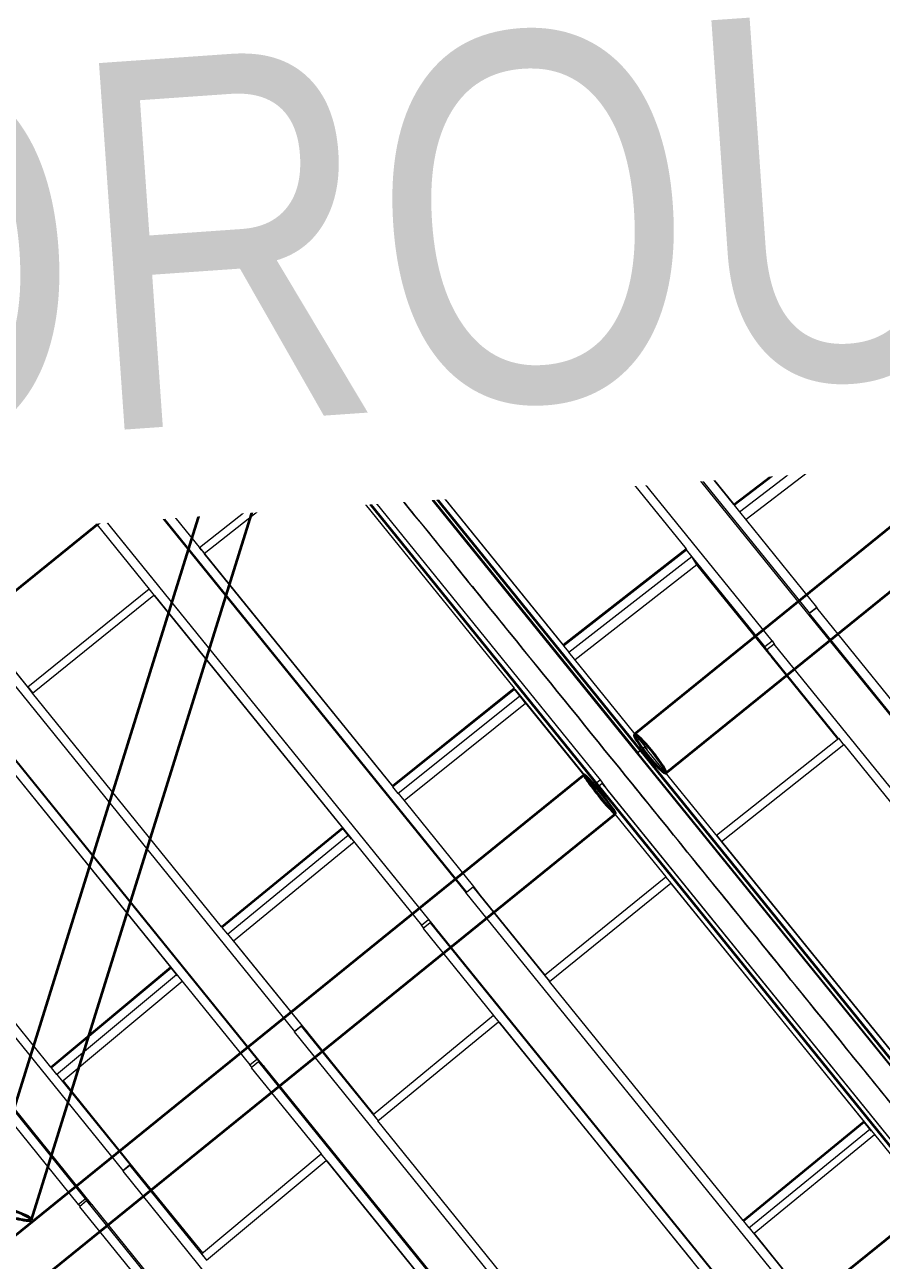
# Model space of a CAD drawing. Header units: millimetres. Extents: x 834681283 to 835686922, y 817551134 to 819407044.
# Drawn here: x 835565128 to 835569791, y 818167934 to 818174660 of the extents above; entities that cross this region are included whole.
import ezdxf

# ---------------------------------------------------------------- set-up
doc = ezdxf.new("R2010")
doc.units = ezdxf.units.MM
doc.header["$LTSCALE"] = 1200
doc.header["$MEASUREMENT"] = 0
doc.linetypes.add('P01-MAGP-P-RF$0$P01_MS_01_N1-FloorPlan-PART2OFUPPERROOFSETTINGOUT$0$BH DASHED2', pattern=[3, 2, -1])
doc.linetypes.add('P01-MAGP-P-RF$0$PHANTOM', pattern=[2.5, 1.25, -0.25, 0.25, -0.25, 0.25, -0.25])
for name, color, linetype, lineweight in [('P01-MAAN-P-EVA$0$DW-TXT', 7, 'Continuous', 13), ('P01-MAGP-P-RF$0$MMH053__', 253, 'P01-MAGP-P-RF$0$PHANTOM', 40), ('P01-MAGP-P-RF$0$P01_MS_01_N1-FloorPlan-PART2OFUPPERROOFSETTINGOUT$0$S-BEAM', 253, 'Continuous', 35), ('P01-MAGP-P-RF$0$P01_MS_01_N1-FloorPlan-PART2OFUPPERROOFSETTINGOUT$0$S-BEAM-HIDN', 253, 'P01-MAGP-P-RF$0$P01_MS_01_N1-FloorPlan-PART2OFUPPERROOFSETTINGOUT$0$BH DASHED2', 18), ('P01-MAGP-P-RF$0$ROOF MESH HALF TONE$0$A-GLAZ', 253, 'Continuous', 9), ('P01-MAGP-P-RF$0$ROOF MESH HALF TONE$0$A-MASS', 253, 'Continuous', 9)]:
    doc.layers.add(name, color=color, linetype=linetype, lineweight=lineweight)
doc.styles.add('P01-MAAN-P-EVA$0$ARIAL', font='arial.ttf', dxfattribs={"width": 0.8})

# ---------------------------------------------------------------- blocks, each defined once
blk = doc.blocks.new('P01-MAAN-P-EVA')
at = {"layer": 'P01-MAAN-P-EVA$0$DW-TXT', "insert": (835559946.3, 818184087.5), "char_height": 2000, "attachment_point": 1, "rotation": 3.99859, "style": 'P01-MAAN-P-EVA$0$ARIAL', "bg_fill": 3, "box_fill_scale": 1.25, "bg_fill_color": 256, "bg_fill_transparency": 0}
blk.add_mtext_dynamic_manual_height_columns('PROVIDED AGGREGATE LENGTH OF BUILDING FRONTAGES UPON THOROUGHFARES = 167.0m ', width=35991.508, gutter_width=10, heights=[0], dxfattribs=at)
blk = doc.blocks.new('P01-MAGP-P-RF$0$P01_MS_01_N1-FloorPlan-PART2OFUPPERROOFSETTINGOUT$0$Circular Hollow Sections - CHS273x16_PSB98-8467457-PART 2 OF  UPPER ROOF SETTING OUT')
at = {"layer": 'P01-MAGP-P-RF$0$P01_MS_01_N1-FloorPlan-PART2OFUPPERROOFSETTINGOUT$0$S-BEAM'}
for p, q in [((40863.4, 53855.6), (33785.6, 48899.7)), ((33942.2, 48676.1), (41020, 53632))]:
    blk.add_line(p, q, dxfattribs=at)
for centre, major_axis, start_param, end_param in [((40941.7, 53743.8), (-78.3, 111.8), 0, 3.141593), ((40941.7, 53743.8), (-78.3, 111.8), 3.141593, 6.283185), ((40941.7, 53743.8), (-72.6, 103.6), 0, 3.141593), ((40941.7, 53743.8), (-72.6, 103.6), 3.141593, 6.283185), ((33863.9, 48787.9), (-78.3, 111.8), 0, 3.141593)]:
    blk.add_ellipse(centre, major_axis=major_axis, ratio=0.087991, start_param=start_param, end_param=end_param, dxfattribs=at)
blk = doc.blocks.new('P01-MAGP-P-RF$0$P01_MS_01_N1-FloorPlan-PART2OFUPPERROOFSETTINGOUT$0$Circular Hollow Sections - CHS273x10_PSB97-8467459-PART 2 OF  UPPER ROOF SETTING OUT')
at = {"layer": 'P01-MAGP-P-RF$0$P01_MS_01_N1-FloorPlan-PART2OFUPPERROOFSETTINGOUT$0$S-BEAM'}
for p, q in [((46522.5, 61480.5), (39443.6, 56523.8)), ((39600.2, 56300.2), (46679.1, 61256.9))]:
    blk.add_line(p, q, dxfattribs=at)
for centre, major_axis, start_param, end_param in [((46600.8, 61368.7), (-78.3, 111.8), 3.141593, 6.283185), ((39521.9, 56412), (-78.3, 111.8), 0, 3.141593), ((39521.9, 56412), (-72.6, 103.6), 0, 3.141593), ((39521.9, 56412), (-78.3, 111.8), 3.141593, 6.283185), ((39521.9, 56412), (-72.6, 103.6), 3.141593, 6.283185)]:
    blk.add_ellipse(centre, major_axis=major_axis, ratio=0.124035, start_param=start_param, end_param=end_param, dxfattribs=at)
blk = doc.blocks.new('P01-MAGP-P-RF$0$ROOF MESH HALF TONE')
at = {"layer": 'P01-MAGP-P-RF$0$ROOF MESH HALF TONE$0$A-GLAZ', "lineweight": 5}
for p, q in [((39704.4, 60275.4), (37976, 62746.8)), ((38008.9, 62669.7), (39727.6, 60212.2)), ((39487.8, 60136.3), (37775, 62579.8)), ((38719.8, 59583.6), (36991.1, 62055.1)), ((37025.4, 61980.4), (38744.2, 59522.9)), ((38503.6, 59446.2), (36791.1, 61889.7)), ((38329.1, 60231.2), (37437.4, 61506)), ((37439.5, 61500.8), (38331.2, 60225.9)), ((37735, 58891.6), (36006, 61363.1)), ((36031.9, 61305.2), (37753.5, 58844.3)), ((37165.6, 61270.3), (38060.2, 59993.9)), ((35808.7, 61196.9), (37517.9, 58758.2)), ((39746.7, 60301.5), (39336.3, 60888.3)), ((37349.2, 59531.8), (36451.7, 60814.7)), ((36454, 60809.7), (37351.4, 59526.8)), ((42196.6, 58358.2), (40481.3, 60806.1)), ((40821.9, 60233.3), (40439.4, 60779.2)), ((35020.1, 60673.3), (36752.4, 58196.9)), ((39043.8, 60685.2), (38329.1, 60231.2)), ((38330.1, 60225.3), (39045, 60679.3)), ((39445.7, 60109.8), (39046.5, 60679.3)), ((40810.3, 60225.9), (40460.7, 60724.9)), ((36768.3, 58158), (35047.1, 60618.6)), ((38355.6, 60189), (39070.4, 60643)), ((36176.4, 60586.7), (37077, 59301.7)), ((39096.2, 60582.5), (38393.8, 60136.4)), ((39470.7, 60048.2), (39096.1, 60582.6)), ((34822.8, 60506.7), (36533.1, 58065.2)), ((39702.5, 60277.8), (39699.7, 60276)), ((41425.9, 57808.9), (39699.7, 60276)), ((39699.7, 60276), (39719.5, 60224.8)), ((39704.4, 60275.4), (39746.7, 60301.5)), ((40135.1, 59740.5), (39743.9, 60299.7)), ((39746.7, 60301.5), (39751.2, 60289.2)), ((38329.1, 60231.2), (38331.2, 60225.9)), ((38330.1, 60225.3), (38355.6, 60189)), ((39727.6, 60212.2), (39726, 60216.5)), ((39727.5, 60212.4), (41446.6, 57755.3)), ((40109.7, 59778.5), (40822.8, 60233.9)), ((40133.3, 59745.1), (40846.3, 60200.5)), ((40846.2, 60200.4), (40822.8, 60233.9)), ((40846.3, 60200.5), (41763.9, 58891.1)), ((38761.9, 59610.1), (38356.7, 60189.5)), ((39445.7, 60109.8), (39487.8, 60136.3)), ((39487.8, 60136.3), (39496.3, 60115.3)), ((36370.5, 58831.2), (35465.6, 60124.8)), ((35468, 60120), (36372.8, 58826.4)), ((39470.7, 60048.2), (39445.7, 60109.8)), ((39497.3, 60116), (39455.6, 60088.7)), ((39833.7, 59548.9), (39455.6, 60088.7)), ((39455.6, 60088.7), (39478.4, 60036.9)), ((41212.3, 57668.3), (39497.3, 60116)), ((39824.6, 59543), (39478.4, 60036.9)), ((38060.2, 59993.9), (37349.2, 59531.8)), ((37350.3, 59526.1), (38061.4, 59988.2)), ((37375.9, 59489.6), (38087, 59951.7)), ((38060.2, 59993.9), (38062.4, 59988.9)), ((38061.4, 59988.2), (38062.4, 59988.9)), ((38087, 59951.7), (38061.4, 59988.2)), ((38461.7, 59419.2), (38062.9, 59988.2)), ((38114.3, 59894), (38087, 59951.7)), ((38114.3, 59894), (37413.3, 59438.4)), ((38488.3, 59360.4), (38114.2, 59894)), ((40110.7, 59775.9), (40109.7, 59778.5)), ((40109.7, 59778.5), (40133.6, 59744.3)), ((41052.7, 58431.1), (40133.3, 59745.1)), ((40133.3, 59745.1), (40135.1, 59740.5)), ((40135.1, 59740.5), (41054.5, 58426.5)), ((38719.8, 59583.6), (38761.9, 59610.1)), ((39149.9, 59049.1), (38758.8, 59608.1)), ((38761.9, 59610.1), (38768.1, 59594.8)), ((37349.2, 59531.8), (37351.4, 59526.8)), ((38717.7, 59586.4), (38714.6, 59584.4)), ((40441, 57117.1), (38714.6, 59584.4)), ((38714.6, 59584.4), (38736.9, 59533.4)), ((39124.5, 59087.3), (39834.6, 59549.5)), ((39861, 59511.9), (39834.6, 59549.5)), ((37350.3, 59526.1), (37375.9, 59489.6)), ((37776.9, 58918.6), (37377.1, 59490.2)), ((38744.2, 59522.9), (38743.2, 59525.4)), ((38744.3, 59522.9), (40458.5, 57073)), ((39148, 59053.5), (39858.2, 59515.7)), ((39858.2, 59515.7), (40779.6, 58200.6)), ((38461.7, 59419.2), (38503.6, 59446.2)), ((38488.3, 59360.4), (38461.7, 59419.2)), ((38512.9, 59425.8), (38471.4, 59398)), ((38845.1, 58864.5), (38471.4, 59398)), ((38471.4, 59398), (38496.1, 59349.1)), ((38503.6, 59446.2), (38512.8, 59425.7)), ((40227.7, 56977.9), (38512.9, 59425.8)), ((38838.6, 58860.2), (38496.1, 59349.1)), ((37077, 59301.7), (36370.5, 58831.2)), ((36371.3, 58825.4), (37077.9, 59296)), ((36397.1, 58788.6), (37103.7, 59259.2)), ((37079.4, 59297), (37077, 59301.7)), ((37103.7, 59259.2), (37077.9, 59296)), ((37078, 59296.1), (37079.4, 59297)), ((37080.1, 59296), (37476.2, 58730.8)), ((37132.7, 59204.9), (37103.7, 59259.2)), ((37132.7, 59204.9), (36433.7, 58739.4)), ((37132.6, 59204.9), (37504.1, 58674.8)), ((39126.3, 59082.9), (39124.5, 59087.3)), ((39124.5, 59087.3), (39148.1, 59053.5)), ((40071.6, 57733.7), (39148, 59053.5)), ((39148, 59053.5), (39150, 59049.1)), ((39150, 59049.1), (40073.5, 57729.3)), ((37732.7, 58894.6), (37729.4, 58892.4)), ((39456.1, 56425.2), (37729.4, 58892.4)), ((37729.4, 58892.4), (37753.5, 58844.3)), ((37735, 58891.6), (37776.9, 58918.6)), ((38164.8, 58357.3), (37773.5, 58916.4)), ((37776.9, 58918.6), (37785.7, 58899)), ((38139.2, 58395.7), (38846.1, 58865.1)), ((38872.5, 58827.3), (38846.1, 58865.1)), ((36372.8, 58826.4), (36370.5, 58831.2)), ((36371.3, 58825.4), (36397.1, 58788.6)), ((36398.7, 58789.5), (36794.1, 58224.3)), ((37753.5, 58844.3), (39475.4, 56384)), ((38162.7, 58361.5), (38869.5, 58830.9)), ((38869.5, 58830.9), (39795, 57509.8)), ((37476.2, 58730.8), (37517.9, 58758.2)), ((37488.8, 58705.6), (37476.2, 58730.8)), ((37528.3, 58732.8), (37487.1, 58704.5)), ((37517.9, 58758.2), (37536, 58722)), ((37528.3, 58732.8), (39240.4, 56288.4)), ((37487.1, 58704.5), (37854.2, 58180.5)), ((37487.5, 58703.8), (37514.9, 58659.4)), ((37504.1, 58674.8), (37498.7, 58685.7)), ((37514.9, 58659.4), (37851.6, 58178.7)), ((36095, 58603.5), (36491.7, 58037.2)), ((36150.4, 58516.4), (36502.1, 58014.2)), ((38141.9, 58390.2), (38139.2, 58395.7)), ((38139.2, 58395.7), (38163, 58361.7)), ((39090.5, 57035.9), (38162.7, 58361.5)), ((38162.7, 58361.5), (38164.7, 58357.6)), ((38164.8, 58357.3), (39092.6, 57031.7)), ((36747.1, 58204.2), (36742.1, 58200.8)), ((36742.1, 58200.8), (38471.5, 55730.2)), ((36742.5, 58200.1), (36769, 58156.8)), ((36752.4, 58196.9), (36794.1, 58224.3)), ((36789, 58221), (37178.9, 57664)), ((36794.1, 58224.3), (36811.6, 58188.7)), ((37153.5, 57702.8), (37855.5, 58181.4)), ((37882.1, 58143.4), (37855.5, 58181.4)), ((40779.6, 58200.6), (40071.6, 57733.7)), ((40072.6, 57728.7), (40780.7, 58195.6)), ((40779.6, 58200.6), (40781.6, 58196.2)), ((40807.1, 58158), (40780.7, 58195.6)), ((40780.8, 58195.6), (40781.6, 58196.2)), ((41170.6, 57641), (40782, 58195.6)), ((38468.6, 55729), (36769, 58156.8)), ((36779.3, 58142.2), (36776.4, 58146.4)), ((37176.5, 57667.8), (37878.5, 58146.3)), ((37878.5, 58146.3), (38808.1, 56818.9)), ((40099, 57691), (40807.1, 58158)), ((40830.5, 58107.2), (40807.1, 58158)), ((36491.7, 58037.2), (36533.1, 58065.2)), ((36533.1, 58065.2), (36563.6, 58013.7)), ((40830.5, 58107.2), (40131.6, 57646.3)), ((41193.4, 57589.3), (40830.5, 58107.3)), ((36504.4, 58015.8), (36491.7, 58037.2)), ((36542.3, 58042.5), (36501.4, 58013.7)), ((36501.4, 58013.7), (36863.6, 57496.4)), ((36542.3, 58042.5), (38255.7, 55595.4)), ((36572.2, 58001.3), (36543.9, 58040.3)), ((38285, 55555), (36572.2, 58001.3)), ((40071.6, 57733.7), (40073.5, 57729.3)), ((40072.6, 57728.7), (40099, 57691)), ((37153.5, 57702.8), (37177.6, 57668.5)), ((37161.6, 57688.7), (37153.8, 57702.4)), ((38109.9, 56334.4), (37176.5, 57667.8)), ((37176.9, 57667.1), (37178.5, 57664.6)), ((37178.9, 57664), (38112.2, 56330.6)), ((40482.8, 57144.4), (40099.9, 57691.6)), ((35802.8, 57529.6), (36191.2, 56975)), ((39795, 57509.8), (39090.5, 57035.9)), ((39795, 57509.8), (39797.1, 57505.7)), ((35757.7, 57506.9), (37485.8, 55039)), ((35837.2, 57482), (36191.9, 56975.5)), ((36167.9, 57010.4), (36864.7, 57497.2)), ((36191.1, 56974.9), (36887.9, 57461.7)), ((36891.5, 57458.9), (36864.7, 57497.2)), ((36887.9, 57461.7), (37822.9, 56126.2)), ((36890.4, 57458.2), (36889.4, 57459.5)), ((36890.4, 57458.2), (38214.8, 55566.6)), ((39091.6, 57031.1), (39796.2, 57505.1)), ((39118.1, 56993.3), (39822.7, 57467.3)), ((39796.2, 57505.1), (39797.1, 57505.7)), ((39822.7, 57467.3), (39796.2, 57505.1)), ((40186.2, 56950.2), (39797.5, 57505)), ((39847.9, 57419.4), (39822.7, 57467.3)), ((39847.9, 57419.4), (39149.9, 56949.7)), ((40210.9, 56901.3), (39847.9, 57419.4)), ((35555.9, 57352.2), (37270.8, 54902.5)), ((37302.9, 54864.8), (35588.1, 57314.6)), ((40441.4, 57113.7), (40440.2, 57112.8)), ((42164.4, 54649.5), (40440.2, 57112.8)), ((40440.2, 57112.8), (40458.5, 57073)), ((40441, 57117.1), (40482.8, 57144.4)), ((40441.4, 57116.3), (40441, 57117.1)), ((40481.6, 57140.8), (40442.3, 57114.3)), ((40862, 56597.3), (40481.6, 57140.8)), ((40482.8, 57144.4), (40489, 57130.1)), ((40458.5, 57073), (42180.2, 54613.4)), ((36167.9, 57010.4), (36192.2, 56975.7)), ((36191.9, 56975.5), (36171, 57005.9)), ((37129.5, 55634.9), (36191.1, 56974.9)), ((39090.5, 57035.9), (39092.6, 57031.7)), ((39091.6, 57031.1), (39118.1, 56993.3)), ((39497.6, 56453), (39119.1, 56993.8)), ((40186.2, 56950.2), (40227.7, 56977.9)), ((40227.7, 56977.9), (40237.8, 56958)), ((40195.4, 56932), (40186.2, 56950.2)), ((40236.3, 56960), (40195.1, 56931.8)), ((40551.3, 56423.2), (40195.1, 56931.8)), ((40195.1, 56931.8), (40215.9, 56894)), ((40210.9, 56901.3), (40200, 56922.8)), ((41953.6, 54508), (40236.3, 56960)), ((40547.5, 56420.6), (40215.9, 56894)), ((34773.5, 56813.6), (36500.2, 54348.4)), ((35897.7, 56776), (36837.1, 55434.1)), ((35900.5, 56772.8), (37230.2, 54873.3)), ((38808.1, 56818.9), (38109.9, 56334.4)), ((38110.9, 56329.7), (38809.2, 56814.3)), ((38112.2, 56330.6), (38810.5, 56815.1)), ((38137.5, 56291.7), (38835.8, 56776.3)), ((38810.5, 56815.1), (38808.1, 56818.9)), ((38835.8, 56776.3), (38809.2, 56814.3)), ((38811.1, 56814.2), (39199.2, 56260)), ((38864.4, 56732.7), (38835.8, 56776.3)), ((38864.4, 56732.6), (38168.8, 56249.9)), ((38864.4, 56732.7), (39209.7, 56239.6)), ((34569.3, 56662), (36285.8, 54209.8)), ((36320, 54175.3), (34603.6, 56627.5)), ((39496.2, 56449.4), (39455, 56421.1)), ((39456.1, 56425.2), (39497.6, 56453)), ((39877.1, 55905.2), (39496.2, 56449.4)), ((39497.6, 56453), (39507.4, 56433.4)), ((41179.2, 53958.2), (39455, 56421.1)), ((39455, 56421.1), (39475.4, 56383.9)), ((39457.3, 56422.7), (39456.1, 56425.2)), ((39475.4, 56383.9), (41197.1, 53924.5)), ((39850.5, 55944.6), (40551.9, 56423.7)), ((39875.4, 55908.4), (40576.8, 56387.4)), ((40579.3, 56384.6), (40551.9, 56423.7)), ((40576.8, 56387.4), (41532.4, 55023)), ((38112.2, 56330.6), (38109.9, 56334.4)), ((38110.9, 56329.7), (38137.5, 56291.7)), ((36148.5, 54937), (35206.2, 56282.3)), ((38138.9, 56292.5), (38512.7, 55758.5)), ((39199.2, 56260), (39240.4, 56288.4)), ((39211.2, 56240.6), (39199.2, 56260)), ((39249.3, 56267.5), (39208.4, 56238.7)), ((39208.4, 56238.7), (39559.6, 55737.1)), ((39240.4, 56288.4), (39268.2, 56243.3)), ((39249.3, 56267.5), (40965.4, 53816.5)), ((39274.6, 56234.1), (39250.1, 56266.5)), ((40990.7, 53783.1), (39274.6, 56234.1)), ((37822.9, 56126.2), (37129.5, 55634.9)), ((37130.9, 55630.6), (37824.4, 56122)), ((37132, 55631.4), (37825.4, 56122.8)), ((37823.9, 56124.9), (37822.9, 56126.2)), ((37851.1, 56083.8), (37824.4, 56122)), ((37825, 56121.2), (37841.6, 56099.6)), ((34911.1, 56086.6), (36245.5, 54180.3)), ((37157.7, 55592.4), (37851.1, 56083.8)), ((37881, 56043.3), (37188.3, 55552.4)), ((37868.3, 56061.4), (37851.1, 56083.8)), ((39853.2, 55939.4), (39850.5, 55944.6)), ((39850.5, 55944.6), (39875.7, 55908.6)), ((40832.4, 54541.4), (39875.4, 55908.4)), ((39875.4, 55908.4), (39876.9, 55905.6)), ((39877.1, 55905.2), (40834.1, 54538.2)), ((38471.1, 55730.8), (38467.3, 55728.1)), ((38467.3, 55728.1), (40192.7, 53264.1)), ((38471.5, 55730.2), (38512.7, 55758.5)), ((38508.9, 55755.8), (38889.3, 55212.6)), ((38512.7, 55758.5), (38539.7, 55714.6)), ((38539.8, 55714.4), (38865.2, 55249.7)), ((38864.8, 55249.4), (39560.5, 55737.7)), ((38889.2, 55212.5), (39584.9, 55700.8)), ((39587.9, 55698.6), (39560.5, 55737.7)), ((39584.9, 55700.8), (40542.7, 54332.7)), ((39587, 55698), (39585.6, 55699.8)), ((39587.4, 55697.4), (39587, 55698)), ((39587.5, 55697.3), (40924.5, 53787.7)), ((37132, 55631.4), (37129.5, 55634.9)), ((37130.9, 55630.6), (37157.7, 55592.4)), ((37158.8, 55593.1), (37526.7, 55067.8)), ((38214.8, 55566.6), (38255.7, 55595.4)), ((38226.3, 55550.7), (38214.8, 55566.6)), ((38263.5, 55577.3), (38222.9, 55548.2)), ((38255.7, 55595.4), (38285.6, 55554.2)), ((38290.7, 55546.9), (38263.5, 55577.3)), ((38263.5, 55577.3), (39980.6, 53124.5)), ((37188.4, 55552.4), (37550.6, 55035.2)), ((38222.9, 55548.2), (38571.5, 55050.3)), ((40007.8, 53094.1), (38290.7, 55546.9)), ((36837.1, 55434.1), (36148.5, 54937)), ((36150.3, 54933.2), (36839, 55430.3)), ((36151.2, 54933.8), (36839.8, 55430.9)), ((36839.5, 55431.3), (36837.1, 55434.1)), ((36839, 55430.3), (36844.5, 55424.1)), ((36865.9, 55391.9), (36839, 55430.3)), ((36177.2, 54894.8), (36865.9, 55391.9)), ((36871.4, 55385.8), (36865.9, 55391.9)), ((36894.7, 55352.5), (36209.9, 54858.2)), ((38864.8, 55249.4), (38890.1, 55213.1)), ((39849.3, 53841.5), (38889.2, 55212.5)), ((37523.8, 55065.1), (37483.2, 55036)), ((37483.2, 55036), (39207.5, 52573.9)), ((37485.8, 55039), (37526.7, 55067.8)), ((37523.8, 55065.1), (37905, 54520.8)), ((37526.7, 55067.8), (37554.9, 55029)), ((37550.6, 55035.2), (37883.4, 54560)), ((37880.1, 54557.7), (38572.1, 55050.7)), ((38599.6, 55011.5), (38572.1, 55050.7)), ((37904.7, 54520.6), (38596.6, 55013.6)), ((38598.9, 55011.1), (38596.6, 55013.6)), ((38596.6, 55013.6), (39557.3, 53641.4)), ((38599.2, 55010.6), (38598.9, 55011.1)), ((38599.3, 55010.6), (39940, 53095.4)), ((36151.2, 54933.8), (36148.5, 54937)), ((36150.3, 54933.2), (36177.2, 54894.8)), ((36178.1, 54895.4), (36540.8, 54377.6)), ((37230.2, 54873.3), (37270.8, 54902.5)), ((37277.6, 54887.2), (37237.2, 54857.9)), ((37270.8, 54902.5), (37302.9, 54864.8)), ((37306.7, 54859.3), (37277.6, 54887.2)), ((37277.6, 54887.2), (38995.8, 52432.8)), ((36210, 54858.1), (36568.4, 54346.4)), ((37241, 54860.7), (37230.2, 54873.3)), ((37237.2, 54857.9), (37583.7, 54362.9)), ((39024.8, 52405), (37306.7, 54859.3)), ((37880.1, 54557.7), (37905.6, 54521.3)), ((38867.1, 53146.3), (37904.7, 54520.6)), ((36539.7, 54373.8), (36499.3, 54344.6)), ((36500.2, 54348.4), (36540.8, 54377.6)), ((36547, 54366.9), (36539.7, 54373.8)), ((36539.7, 54373.8), (36921, 53829.4)), ((36540.8, 54377.6), (36572.3, 54340.9)), ((36895.9, 53866.2), (37584.2, 54363.2)), ((37611.7, 54323.9), (37584.2, 54363.2)), ((36499.3, 54344.6), (38222.6, 51884)), ((36568.4, 54346.4), (36901.7, 53870.5)), ((36920.5, 53829), (37608.8, 54326)), ((37611.3, 54323.6), (37608.8, 54326)), ((37608.8, 54326), (38571.5, 52950.7)), ((37611.5, 54323.3), (37611.3, 54323.6)), ((37611.5, 54323.3), (38955.4, 52403.6)), ((40542.7, 54332.7), (39849.3, 53841.5)), ((39850.6, 53838.1), (40544.1, 54329.3)), ((39851.4, 53838.7), (40544.9, 54329.9)), ((39878, 53798.9), (40571.5, 54290.2)), ((40544.1, 54330.9), (40542.7, 54332.7)), ((40571.5, 54290.2), (40544.1, 54329.3)), ((40544.5, 54328.7), (40553.7, 54317.3)), ((40581, 54278.2), (40571.5, 54290.2)), ((40596, 54256.9), (39903.8, 53766.5)), ((36245.5, 54180.3), (36285.8, 54209.8)), ((36255.2, 54170.6), (36245.5, 54180.3)), ((36291.8, 54197.3), (36251.5, 54167.9)), ((36251.5, 54167.9), (36596.5, 53675.1)), ((36285.8, 54209.8), (36320, 54175.3)), ((36322.5, 54171.6), (36291.8, 54197.3)), ((36291.8, 54197.3), (38010.9, 51741.6)), ((38041.7, 51715.9), (36322.5, 54171.6)), ((36895.9, 53866.2), (36921.5, 53829.7)), ((39851.4, 53838.7), (39849.3, 53841.5)), ((39850.6, 53838.1), (39878, 53798.9)), ((39878.8, 53799.5), (40233.5, 53293)), ((39903.8, 53766.5), (40255.6, 53264.2))]:
    blk.add_line(p, q, dxfattribs=at)
at = {"layer": 'P01-MAGP-P-RF$0$ROOF MESH HALF TONE$0$A-MASS', "lineweight": 5}
for points, knots in [([(26562.4, 74606.9), (26761.6, 74322.5), (27146.8, 73772.4), (27692.3, 72993.3), (28212.8, 72249.9), (28631.9, 71651.3), (28962.1, 71179.8), (29208.1, 70828.5), (29453.3, 70478.3), (29657.8, 70186.2), (29821.5, 69952.4), (29985.3, 69718.5), (30190.2, 69425.9), (30436.3, 69074.4), (30682.7, 68722.5), (30929.4, 68370.1), (31135.3, 68076.1), (31300.2, 67840.6), (31423.9, 67663.9), (31547.8, 67487), (31671.8, 67310), (31795.8, 67132.8), (31961.4, 66896.4), (32251.5, 66482.1), (32583.9, 66007.3), (32917.4, 65531), (33168.1, 65173), (33419.4, 64814.1), (33671.2, 64454.5), (33923.7, 64093.9), (34261.1, 63612), (34684.6, 63007.2), (35195.7, 62277.2), (35709.9, 61542.9), (36227.4, 60803.8), (36922.1, 59811.8), (37624.1, 58809.1), (38334.4, 57794.7), (39050.5, 56772), (39956.9, 55477.6), (40879.8, 54159.6), (41628.8, 53089.9), (42196.1, 52279.7), (42769, 51461.4), (43346.6, 50636.6), (43927.9, 49806.4), (44511.9, 48972.4), (45097.7, 48135.7), (45684.5, 47297.8), (46271.1, 46459.9), (46856.8, 45623.5), (47441.5, 44788.5), (48219.3, 43677.6), (49188.3, 42293.7), (50151.9, 40917.6), (50919, 39822), (51683.6, 38730.1), (52634.7, 37371.8), (53768.6, 35752.4), (54707.5, 34411.5), (55455.1, 33343.8), (56014, 32545.6), (56571.2, 31749.9), (57126.6, 30956.6), (57680.4, 30165.8), (58140.4, 29508.9), (58507.6, 28984.5), (58736.7, 28657.3), (58919.8, 28395.8), (59057, 28199.8), (59194.1, 28004), (59331.1, 27808.3), (59468, 27612.8), (59650.5, 27352.3), (59878.2, 27027), (60151.1, 26637.3), (60514.4, 26118.4), (60967.6, 25471.3), (61509.7, 24697), (62050.3, 23925), (62589.3, 23155.2), (63126.7, 22387.7), (63662.6, 21622.4), (64196.9, 20859.3), (64729.7, 20098.3), (65261.1, 19339.5), (65702.6, 18708.9), (66055.1, 18205.5), (66319.1, 17828.4), (66582.8, 17451.9), (66846.1, 17075.9), (67109.2, 16700.1), (67459.9, 16199.2), (67898.8, 15572.4), (68427.7, 14817.1), (68960.2, 14056.5), (69498, 13288.5), (70223.9, 12251.9), (71151.7, 10926.9), (71923.6, 9824.4), (72319, 9259.7)], [0, 0, 0, 0, 0.011905, 0.02381, 0.035714, 0.047619, 0.053571, 0.059524, 0.065476, 0.071429, 0.074405, 0.077381, 0.083333, 0.089286, 0.095238, 0.10119, 0.107143, 0.110119, 0.113095, 0.116071, 0.119048, 0.122024, 0.125, 0.130952, 0.142857, 0.14881, 0.154762, 0.160714, 0.166667, 0.172619, 0.178571, 0.190476, 0.202381, 0.214286, 0.22619, 0.238095, 0.261905, 0.27381, 0.285714, 0.309524, 0.333333, 0.345238, 0.357143, 0.369048, 0.380952, 0.392857, 0.404762, 0.416667, 0.428571, 0.440476, 0.452381, 0.464286, 0.47619, 0.5, 0.52381, 0.535714, 0.547619, 0.571429, 0.595238, 0.619048, 0.630952, 0.642857, 0.654762, 0.666667, 0.678571, 0.690476, 0.696429, 0.702381, 0.705357, 0.708333, 0.71131, 0.714286, 0.717262, 0.720238, 0.72619, 0.732143, 0.738095, 0.75, 0.761905, 0.77381, 0.785714, 0.797619, 0.809524, 0.821429, 0.833333, 0.845238, 0.857143, 0.863095, 0.869048, 0.875, 0.880952, 0.886905, 0.892857, 0.904762, 0.916667, 0.928571, 0.940476, 0.952381, 0.97619, 1, 1, 1, 1]), ([(72319, 9259.7), (72269.6, 9330.3), (72171, 9471), (71975.1, 9750.9), (71635.1, 10236.5), (71157.2, 10918.9), (70595, 11721.9), (70042.4, 12511), (69498, 13288.5), (68960.2, 14056.5), (68427.7, 14817.1), (67898.8, 15572.4), (67459.9, 16199.2), (67109.2, 16700.1), (66846.1, 17075.9), (66582.8, 17451.9), (66319.1, 17828.4), (66055.1, 18205.5), (65790.7, 18583), (65526, 18961.1), (65172.5, 19465.9), (64818.3, 19971.8), (64463.3, 20478.8), (64196.7, 20859.5), (63929.7, 21240.8), (63662.4, 21622.7), (63394.6, 22005.1), (63171.2, 22324.2), (62992.2, 22579.7), (62857.9, 22771.5), (62723.5, 22963.5), (62589, 23155.6), (62454.4, 23347.8), (62274.8, 23604.3), (61960.2, 24053.6), (61329.5, 24954.3), (60424.6, 26246.7), (59332.2, 27806.7), (58416.4, 29114.7), (57772.4, 30034.5), (57403.5, 30561.2), (57126.4, 30957), (56848.9, 31353.3), (56571, 31750.2), (56292.6, 32147.8), (55920.9, 32678.7), (55268.8, 33609.9), (54332.9, 34946.6), (53391, 36291.7), (52633.8, 37373.1), (52064.1, 38186.7), (51492.5, 39003), (50919, 39822), (50343.7, 40643.7), (49766.5, 41468), (49187.5, 42294.9), (48606.9, 43124), (48024.9, 43955.3), (47441.5, 44788.5), (46856.8, 45623.5), (46271.1, 46459.9), (45684.5, 47297.8), (45097.7, 48135.7), (44511.9, 48972.4), (43927.9, 49806.4), (43346.6, 50636.6), (42769, 51461.4), (42196.1, 52279.7), (41628.8, 53089.9), (41067, 53892.1), (40510.6, 54686.8), (39959.4, 55474), (39231, 56514.3), (38332.3, 57797.8), (37448, 59060.7), (36748.4, 60059.8), (36227.4, 60803.8), (35709.9, 61542.9), (35002.9, 62552.6), (34291.9, 63568), (33576.3, 64590), (33042.4, 65352.5), (32511, 66111.5), (31981.8, 66867.2), (31454.6, 67620.1), (31016.8, 68245.4), (30667.3, 68744.5), (30405.5, 69118.4), (30144.1, 69491.8), (29882.9, 69864.7), (29665.5, 70175.2), (29491.7, 70423.5), (29361.4, 70609.6), (29231, 70795.8), (29057, 71044.3), (28838.6, 71356.2), (28574.2, 71733.8), (28217, 72243.9), (27759.1, 72897.9), (27182.4, 73721.5), (26774, 74304.7), (26562.4, 74606.9)], [0, 0, 0, 0, 0.002976, 0.005952, 0.011905, 0.02381, 0.035714, 0.047619, 0.059524, 0.071429, 0.083333, 0.095238, 0.107143, 0.113095, 0.119048, 0.125, 0.130952, 0.136905, 0.142857, 0.14881, 0.154762, 0.166667, 0.172619, 0.178571, 0.184524, 0.190476, 0.196429, 0.202381, 0.205357, 0.208333, 0.21131, 0.214286, 0.217262, 0.220238, 0.22619, 0.238095, 0.261905, 0.285714, 0.309524, 0.321429, 0.327381, 0.333333, 0.339286, 0.345238, 0.35119, 0.357143, 0.369048, 0.392857, 0.416667, 0.428571, 0.440476, 0.452381, 0.464286, 0.47619, 0.488095, 0.5, 0.511905, 0.52381, 0.535714, 0.547619, 0.559524, 0.571429, 0.583333, 0.595238, 0.607143, 0.619048, 0.630952, 0.642857, 0.654762, 0.666667, 0.678571, 0.690476, 0.702381, 0.72619, 0.75, 0.761905, 0.77381, 0.785714, 0.797619, 0.822917, 0.835565, 0.848214, 0.860863, 0.873512, 0.886161, 0.89881, 0.905134, 0.911458, 0.917783, 0.924107, 0.930432, 0.933594, 0.936756, 0.939918, 0.94308, 0.949405, 0.955729, 0.962054, 0.974702, 0.987351, 1, 1, 1, 1])]:
    blk.add_open_spline(points, degree=3, knots=knots, dxfattribs=at)
blk = doc.blocks.new('P01-MAGP-P-RF')
at = {"layer": 'P01-MAGP-P-RF$0$P01_MS_01_N1-FloorPlan-PART2OFUPPERROOFSETTINGOUT$0$S-BEAM'}
for p, q in [((835261145.8, 818152847.9), (835265723.5, 818159812.3)), ((835265081, 818159331.8), (835260527.5, 818152404.3)), ((835267291.2, 818157824.1), (835260870.4, 818152624.8)), ((835260967.5, 818152352.2), (835267463, 818157611.9)), ((835260566.7, 818152356), (835256791.3, 818157018.4)), ((835260333.5, 818152167.2), (835256558.1, 818156829.6)), ((835265432.5, 818152762.9), (835260828.1, 818152339.4)), ((835260803.9, 818152063), (835265457.5, 818152491)), ((835260566.7, 818152356), (835260333.5, 818152167.2)), ((835260350.7, 818152171.4), (835260559, 818152340)), ((835260354.4, 818152141.3), (835260587.6, 818152330.1)), ((835260559, 818152340), (835260575.1, 818152320.1)), ((835260587.6, 818152330.1), (835260566.7, 818152356)), ((835264376.9, 818147650.5), (835260587.6, 818152330.1)), ((835260252, 818152207.2), (835252172.8, 818148973.6)), ((835260294.5, 818152158.5), (835260261.5, 818152131.8)), ((835260354.4, 818152141.3), (835260333.5, 818152167.2)), ((835260366.9, 818152151.4), (835260350.7, 818152171.4)), ((835264143.7, 818147461.7), (835260354.4, 818152141.3)), ((835253732.8, 818146493.9), (835260466.3, 818151946.3)), ((835259995.9, 818151916.7), (835253561, 818146706)), ((835260254.6, 818151761.1), (835258924.8, 818147494.5)), ((835252045, 818148628.4), (835259736.7, 818151706.9)), ((835259185.4, 818147413.2), (835260515.2, 818151679.9)), ((835262192.8, 818149835.4), (835255464.1, 818144386.8)), ((835255635.9, 818144174.6), (835262364.6, 818149623.2))]:
    blk.add_line(p, q, dxfattribs=at)
for centre, major_axis, ratio, start_param, end_param in [((835260617.7, 818152293), (-114.1, 75), 0.368352, 4.099209, 5.57061), ((835260617.7, 818152293), (-103.6, 68.1), 0.368352, 4.127963, 5.570237), ((835260689.2, 818152302.5), (-79.6, 98.3), 0.14619, 1.183542, 1.232968), ((835260617.7, 818152293), (-114.1, 75), 0.368352, 0.857676, 1.076562), ((835260617.7, 818152293), (-103.6, 68.1), 0.368352, 0.777875, 1.035767), ((835260700.9, 818152190.6), (-12.5, 135.9), 0.101738, 0.625169, 1.422775), ((835260689.2, 818152302.5), (-85.9, 106.1), 0.14619, 4.473248, 4.680352), ((835260302.7, 818152080.4), (-50.7, 126.7), 0.174113, 0, 1.489776), ((835260302.7, 818152080.4), (-47.7, 119.3), 0.174113, 0, 1.402581), ((835260302.7, 818152080.4), (-50.7, 126.7), 0.174113, 5.300336, 6.283185), ((835260302.7, 818152080.4), (-47.7, 119.3), 0.174113, 5.340708, 6.283185), ((835260617.7, 818152293), (-103.6, 68.1), 0.368352, 2.426677, 2.49302), ((835260380.4, 818152052.4), (-85.9, 106.1), 0.053811, 0, 3.141593), ((835260380.4, 818152052.4), (-85.9, 106.1), 0.053811, 3.141593, 6.283185), ((835260380.4, 818152052.4), (-79.6, 98.3), 0.053811, 0, 3.141593), ((835260380.4, 818152052.4), (-79.6, 98.3), 0.053811, 3.141593, 6.283185), ((835260384.9, 818151720.5), (-130.3, 40.6), 0.142297, 3.141593, 6.283185), ((835262278.7, 818149729.3), (-85.9, 106.1), 0.070932, 3.141593, 6.283185), ((835262278.7, 818149729.3), (-85.9, 106.1), 0.070932, 0, 3.141593), ((835262278.7, 818149729.3), (-79.6, 98.3), 0.070932, 0, 3.141593), ((835262278.7, 818149729.3), (-79.6, 98.3), 0.070932, 3.141593, 6.283185), ((835259055.1, 818147453.9), (-130.3, 40.6), 0.142297, 0, 3.141593), ((835259055.1, 818147453.9), (-130.3, 40.6), 0.142297, 3.141593, 6.283185), ((835259055.1, 818147453.9), (-122.7, 38.2), 0.142297, 0, 3.141593), ((835259055.1, 818147453.9), (-122.7, 38.2), 0.142297, 3.141593, 6.283185)]:
    blk.add_ellipse(centre, major_axis=major_axis, ratio=ratio, start_param=start_param, end_param=end_param, dxfattribs=at)
at = {"layer": 'P01-MAGP-P-RF$0$P01_MS_01_N1-FloorPlan-PART2OFUPPERROOFSETTINGOUT$0$S-BEAM-HIDN'}
for p, q in [((835260731.8, 818152218), (835261145.7, 818152847.6)), ((835260870.4, 818152624.8), (835260603.3, 818152408.5)), ((835260527.5, 818152404.2), (835260503.7, 818152368)), ((835260828, 818152339.3), (835260688.4, 818152326.5)), ((835260775.1, 818152196.4), (835260967.5, 818152352.1)), ((835260575.2, 818152320), (835260698.4, 818152167.8)), ((835260261.5, 818152131.7), (835259996, 818151916.7)), ((835260490.1, 818151999.2), (835260366.9, 818152151.4)), ((835260482.5, 818151983.2), (835260715.6, 818152172)), ((835260698.4, 818152167.8), (835260490.1, 818151999.2)), ((835260713.4, 818152054.6), (835260803.9, 818152063)), ((835259737, 818151707), (835260353.5, 818151953.7))]:
    blk.add_line(p, q, dxfattribs=at)
for centre, major_axis, ratio, start_param, end_param in [((835260689.2, 818152302.5), (-85.9, 106.1), 0.14619, 0, 3.141593), ((835260689.2, 818152302.5), (-85.9, 106.1), 0.14619, 4.680717, 6.283185), ((835260689.2, 818152302.5), (-79.6, 98.3), 0.14619, 0, 1.180808), ((835260689.2, 818152302.5), (-79.6, 98.3), 0.14619, 3.141593, 6.283185), ((835260617.7, 818152293), (-114.1, 75), 0.368352, 0, 0.856798), ((835260617.7, 818152293), (-114.1, 75), 0.368352, 5.570974, 6.283185), ((835260617.7, 818152293), (-103.6, 68.1), 0.368352, 0, 0.777473), ((835260617.7, 818152293), (-103.6, 68.1), 0.368352, 5.570639, 6.283185), ((835260700.9, 818152190.6), (-12.5, 135.9), 0.101738, 0, 0.624804), ((835260617.7, 818152293), (-114.1, 75), 0.368352, 1.076927, 3.141593), ((835260617.7, 818152293), (-103.6, 68.1), 0.368352, 1.036169, 2.426275), ((835260689.2, 818152302.5), (-79.6, 98.3), 0.14619, 1.233362, 3.141593), ((835260617.7, 818152293), (-103.6, 68.1), 0.368352, 3.141593, 4.127561), ((835260617.7, 818152293), (-114.1, 75), 0.368352, 3.141593, 4.098844), ((835260689.2, 818152302.5), (-85.9, 106.1), 0.14619, 3.141593, 4.472883), ((835260617.7, 818152293), (-103.6, 68.1), 0.368352, 2.493422, 3.141593), ((835260700.9, 818152190.6), (-12.5, 135.9), 0.101738, 1.42314, 3.141593), ((835260302.7, 818152080.4), (-47.7, 119.3), 0.174113, 3.141593, 5.340708), ((835260302.7, 818152080.4), (-50.7, 126.7), 0.174113, 3.141593, 5.299971), ((835260302.7, 818152080.4), (-47.7, 119.3), 0.174113, 1.402969, 3.141593), ((835260302.7, 818152080.4), (-50.7, 126.7), 0.174113, 1.490141, 3.141593)]:
    blk.add_ellipse(centre, major_axis=major_axis, ratio=ratio, start_param=start_param, end_param=end_param, dxfattribs=at)
at = {"layer": 'P01-MAGP-P-RF$0$MMH053__', "rotation": 3.998948738169357}
blk.add_blockref('P01-MAGP-P-RF$0$ROOF MESH HALF TONE', (835227060.7, 818090920.1), dxfattribs=at)
at = {"layer": 'P01-MAGP-P-RF$0$P01_MS_01_N1-FloorPlan-PART2OFUPPERROOFSETTINGOUT$0$S-BEAM', "rotation": 3.998948738169357}
for name in ['P01-MAGP-P-RF$0$P01_MS_01_N1-FloorPlan-PART2OFUPPERROOFSETTINGOUT$0$Circular Hollow Sections - CHS273x10_PSB97-8467459-PART 2 OF  UPPER ROOF SETTING OUT', 'P01-MAGP-P-RF$0$P01_MS_01_N1-FloorPlan-PART2OFUPPERROOFSETTINGOUT$0$Circular Hollow Sections - CHS273x16_PSB98-8467457-PART 2 OF  UPPER ROOF SETTING OUT']:
    blk.add_blockref(name, (835227060.7, 818090920.1), dxfattribs=at)

msp = doc.modelspace()

# ---------------------------------------------------------------- block references
msp.add_blockref('P01-MAGP-P-RF', (305980.4, 20741.3))

# ---------------------------------------------------------------- next in the draw order: block references
msp.add_blockref('P01-MAAN-P-EVA', (0, 0))

doc.saveas('drawing.dxf')
